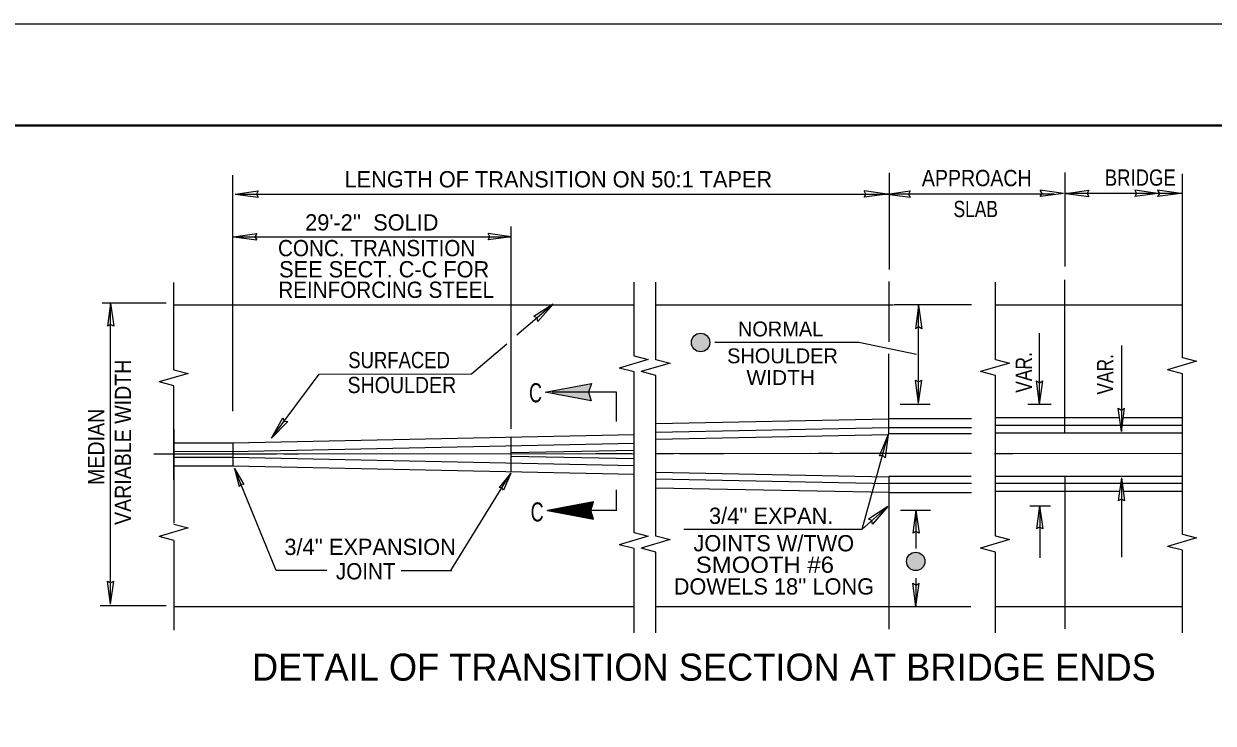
# Model space of a CAD drawing. Extents: x 444 to 815, y -532 to -224.
# Drawn here: x 635.4 to 723.2, y -354 to -302.4 of the extents above; entities that cross this region are included whole.
import ezdxf

# ---------------------------------------------------------------- set-up
doc = ezdxf.new("R2010")
doc.units = 0
doc.header["$LTSCALE"] = 0.48
for name, color, linetype, lineweight in [('1', 7, 'Continuous', 13), ('10', 7, 'Continuous', 13), ('15', 7, 'Continuous', 25), ('16', 7, 'Continuous', 25)]:
    doc.layers.add(name, color=color, linetype=linetype, lineweight=lineweight)

msp = doc.modelspace()

# ---------------------------------------------------------------- hatches: boundary and pattern name
at = {"layer": '1'}
for points in [[(686.0054, -325.9019, 1), (684.6421, -325.9019, 1)], [(673.8468, -329.5727), (677.2607, -328.925), (677.0473, -329.5627), (677.2571, -330.1972)], [(701.889, -342.0591, 1), (700.5257, -342.0591, 1)]]:
    msp.add_hatch(color=256, dxfattribs=at).paths.add_polyline_path(points)

# ---------------------------------------------------------------- linework, layer by layer
at = {"layer": '1', "lineweight": 40}
msp.add_line((479.4589, -309.8782), (804.4589, -309.8782), dxfattribs=at)
at = {"layer": '1'}
for p, q in [((720.8889, -327.0419), (720.8889, -313.4507)), ((646.4413, -327.9347), (646.4413, -321.4677)), ((680.41, -326.9134), (680.41, -321.4584)), ((682.0309, -327.1717), (682.0309, -321.4584)), ((707.0852, -327.1717), (707.0852, -321.4584)), ((680.41, -335.0057), (680.41, -328.0777)), ((682.0309, -335.2639), (682.0309, -328.3359)), ((707.0852, -335.2639), (707.0852, -328.3359)), ((720.8889, -335.1342), (720.8889, -328.2062)), ((646.4413, -336.027), (646.4413, -329.099)), ((646.4413, -332.2975), (646.4413, -339.2255)), ((680.41, -339.9477), (680.41, -334.2344)), ((682.0309, -340.2059), (682.0309, -334.4927)), ((707.0852, -340.2059), (707.0852, -334.4927)), ((720.8889, -340.0762), (720.8889, -334.3629)), ((666.8889, -342.7397), (671.3249, -335.5512)), ((697.252, -339.6772), (699.1517, -338.0042)), ((646.4413, -340.5127), (646.4413, -347.1282)), ((680.41, -347.3412), (680.41, -341.1119)), ((682.0309, -347.3412), (682.0309, -341.3702)), ((707.0852, -347.3412), (707.0852, -341.3702)), ((720.8889, -347.3412), (720.8889, -341.2404)), ((663.2274, -342.7397), (666.9593, -342.7397))]:
    msp.add_line(p, q, dxfattribs=at)
at = {"layer": '1', "lineweight": 25}
for p, q in [((650.9694, -314.9518), (652.6724, -314.7178)), ((650.9694, -314.9518), (652.6724, -315.1858)), ((699.0961, -314.9502), (697.3931, -314.7162)), ((699.0961, -314.9502), (697.3931, -315.1842)), ((699.0968, -314.9518), (700.7998, -314.7178)), ((699.0968, -314.9518), (700.7998, -315.1858)), ((712.1045, -314.8987), (710.4015, -314.6647)), ((712.1045, -314.8987), (710.4015, -315.1327)), ((712.2822, -314.9004), (713.9852, -314.6664)), ((712.2822, -314.9004), (713.9852, -315.1344)), ((719.0792, -314.9004), (717.3762, -314.6664)), ((719.0792, -314.9004), (717.3762, -315.1344)), ((720.7677, -314.9004), (719.0647, -314.6664)), ((720.7677, -314.9004), (719.0647, -315.1344)), ((650.8494, -318.0953), (652.5524, -317.8613)), ((671.3401, -318.0937), (669.6371, -317.8597)), ((650.8494, -318.0953), (652.5524, -318.3293)), ((671.3401, -318.0937), (669.6371, -318.3277)), ((641.765, -322.9943), (641.531, -324.6973)), ((641.765, -322.9943), (641.999, -324.6973)), ((674.4493, -323.0605), (673.0034, -323.9901)), ((674.4493, -323.0605), (673.3077, -324.3456)), ((701.4131, -323.183), (701.1791, -324.886)), ((701.4131, -323.183), (701.6471, -324.886)), ((680.41, -328.0777), (679.311, -327.7957)), ((682.0309, -328.3359), (680.9319, -328.0539)), ((707.0852, -328.3359), (705.9862, -328.0539)), ((720.8889, -328.2062), (719.7899, -327.9242)), ((646.4413, -329.099), (645.3423, -328.817)), ((701.4148, -330.3842), (701.1808, -328.6812)), ((701.4148, -330.3842), (701.6488, -328.6812)), ((710.3491, -330.4442), (710.1151, -328.7412)), ((710.3491, -330.4442), (710.5831, -328.7412)), ((716.3936, -332.4592), (716.1596, -330.7562)), ((716.3936, -332.4592), (716.6276, -330.7562)), ((653.6451, -332.957), (654.4753, -331.4517)), ((653.6451, -332.957), (654.8506, -331.7315)), ((699.1738, -332.7028), (698.4963, -334.2827)), ((699.1738, -332.7028), (698.9475, -334.4069)), ((650.9047, -335.1994), (651.5956, -336.3885)), ((650.9047, -335.1994), (651.2493, -336.5307)), ((650.9047, -335.1994), (651.5956, -336.3885)), ((650.9047, -335.1994), (651.2493, -336.5307)), ((671.3243, -335.5512), (670.4494, -336.6122)), ((671.3243, -335.5512), (670.7681, -336.8088)), ((716.3919, -335.8893), (716.1579, -337.5923)), ((716.3919, -335.8893), (716.6259, -337.5923)), ((699.1508, -338.0037), (697.7182, -338.9537)), ((699.1508, -338.0037), (698.0275, -339.3049)), ((710.356, -337.9641), (710.122, -339.6671)), ((710.356, -337.9641), (710.59, -339.6671)), ((701.225, -338.2813), (700.991, -339.9843)), ((701.225, -338.2813), (701.459, -339.9843)), ((646.4413, -340.5127), (645.3423, -340.2307)), ((680.41, -341.1119), (679.311, -340.8299)), ((682.0309, -341.3702), (680.9319, -341.0882)), ((707.0852, -341.3702), (705.9862, -341.0882)), ((720.8889, -341.2404), (719.7899, -340.9584)), ((641.7667, -345.2168), (641.5327, -343.5138)), ((641.7667, -345.2168), (642.0007, -343.5138)), ((701.2267, -345.3796), (700.9927, -343.6766)), ((701.2267, -345.3796), (701.4607, -343.6766))]:
    msp.add_line(p, q, dxfattribs=at)
for points in [[(464.4589, -522.3782), (464.4589, -302.3782), (809.4589, -302.3782)], [(652.6724, -314.7178), (652.5407, -314.9542), (652.6724, -315.1858)], [(697.3931, -315.1842), (697.5248, -314.9477), (697.3931, -314.7162)], [(700.7998, -314.7178), (700.668, -314.9542), (700.7998, -315.1858)], [(710.4015, -315.1327), (710.5333, -314.8963), (710.4015, -314.6647)], [(713.9852, -314.6664), (713.8534, -314.9028), (713.9852, -315.1344)], [(717.3762, -314.6664), (717.5079, -314.9028), (717.3762, -315.1344)], [(719.0647, -314.6664), (719.1964, -314.9028), (719.0647, -315.1344)], [(652.5524, -317.8613), (652.4207, -318.0977), (652.5524, -318.3293)], [(669.6371, -318.3277), (669.7688, -318.0912), (669.6371, -317.8597)], [(673.3077, -324.3456), (673.2541, -324.0803), (673.0034, -323.9901)], [(641.999, -324.6973), (641.7626, -324.5656), (641.531, -324.6973)], [(701.6471, -324.886), (701.4107, -324.7542), (701.1791, -324.886)], [(680.41, -326.8863), (681.4655, -327.1572), (679.311, -327.7957)], [(682.0309, -327.1446), (683.0864, -327.4154), (680.9319, -328.0539)], [(707.0852, -327.1446), (708.1407, -327.4154), (705.9862, -328.0539)], [(720.8889, -327.0148), (721.9444, -327.2857), (719.7899, -327.9242)], [(646.4413, -327.9077), (647.4968, -328.1785), (645.3423, -328.817)], [(701.1808, -328.6812), (701.4172, -328.813), (701.6488, -328.6812)], [(710.1151, -328.7412), (710.3515, -328.873), (710.5831, -328.7412)], [(716.1596, -330.7562), (716.396, -330.8879), (716.6276, -330.7562)], [(654.4753, -331.4517), (654.5862, -331.6987), (654.8506, -331.7315)], [(698.9475, -334.4069), (698.7545, -334.2172), (698.4963, -334.2827)], [(651.5956, -336.3885), (651.3806, -336.3628), (651.2493, -336.5307)], [(651.5956, -336.3885), (651.3806, -336.3628), (651.2493, -336.5307)], [(670.7681, -336.8088), (670.6624, -336.6198), (670.4494, -336.6122)], [(716.6259, -337.5923), (716.3895, -337.4606), (716.1579, -337.5923)], [(646.4413, -339.3213), (647.4968, -339.5922), (645.3423, -340.2307)], [(698.0275, -339.3049), (697.9701, -339.0404), (697.7182, -338.9537)], [(710.59, -339.6671), (710.3536, -339.5353), (710.122, -339.6671)], [(680.41, -339.9206), (681.4655, -340.1914), (679.311, -340.8299)], [(682.0309, -340.1788), (683.0864, -340.4497), (680.9319, -341.0882)], [(701.459, -339.9843), (701.2226, -339.8526), (700.991, -339.9843)], [(707.0852, -340.1788), (708.1407, -340.4497), (705.9862, -341.0882)], [(720.8889, -340.0491), (721.9444, -340.3199), (719.7899, -340.9584)], [(641.5327, -343.5138), (641.7691, -343.6456), (642.0007, -343.5138)], [(700.9927, -343.6766), (701.2291, -343.8083), (701.4607, -343.6766)]]:
    msp.add_lwpolyline(points, dxfattribs=at)
at = {"layer": '1'}
for points in [[(686.3688, -325.886), (697.0173, -325.886), (701.2548, -326.7552)], [(657.7353, -342.7397), (654.0033, -342.7397), (650.9052, -335.1989)]]:
    msp.add_lwpolyline(points, dxfattribs=at)
msp.add_lwpolyline([(673.8468, -329.5727), (677.2607, -328.925), (677.0473, -329.5627), (677.2571, -330.1972)], close=True, dxfattribs=at)
at = {"layer": '1', "lineweight": 25}
for centre in [(685.3238, -325.9019), (701.2073, -342.0591)]:
    msp.add_circle(centre, 0.6817, dxfattribs=at)
at = {"layer": '10'}
for p, q in [((699.2514, -313.3735), (699.2514, -320.5074)), ((712.2493, -320.2901), (712.2493, -313.3563)), ((650.7977, -330.9667), (650.7977, -313.5449)), ((650.9691, -314.951), (683.2968, -314.951)), ((682.1091, -314.951), (699.0964, -314.951)), ((711.4173, -314.951), (699.0964, -314.951)), ((720.8889, -314.8996), (712.2818, -314.8996)), ((671.3404, -332.2708), (671.3404, -317.3353)), ((650.8491, -318.0945), (671.3404, -318.0945)), ((645.8692, -322.994), (641.1542, -322.994)), ((641.7658, -345.2172), (641.7658, -322.994)), ((674.4502, -323.0609), (671.7596, -325.3637)), ((701.4139, -330.3846), (701.4139, -323.1827)), ((710.3483, -330.4446), (710.3483, -325.2146)), ((716.3928, -326.1149), (716.3928, -332.4595)), ((700.0598, -330.4446), (702.2718, -330.4446)), ((709.4909, -330.4446), (711.2057, -330.4446)), ((644.9675, -334.1227), (680.41, -334.0883)), ((644.9675, -334.1227), (647.591, -334.1203)), ((647.591, -334.1203), (654.0209, -334.1144)), ((654.5524, -334.1141), (655.6327, -334.1129)), ((656.1642, -334.1126), (662.5941, -334.1067)), ((677.5973, -334.0928), (680.2207, -334.0905)), ((681.976, -334.0885), (683.3213, -334.0861)), ((682.0309, -334.0899), (705.3155, -334.0713)), ((683.7782, -334.0885), (687.036, -334.0858)), ((687.0445, -334.0858), (693.4745, -334.0808)), ((694.006, -334.0803), (695.0863, -334.0796)), ((695.6178, -334.0791), (702.0477, -334.0739)), ((702.0391, -334.0739), (705.297, -334.0713)), ((707.0303, -334.0885), (720.8889, -334.0635)), ((707.0303, -334.0885), (708.3755, -334.0861)), ((716.3928, -335.889), (716.3928, -341.7534)), ((709.6367, -337.9637), (711.1457, -337.9637)), ((710.3568, -337.9637), (710.3568, -341.8048)), ((700.0769, -338.281), (702.2889, -338.281)), ((701.2258, -338.281), (701.2258, -341.1069)), ((701.2258, -343.2885), (701.2258, -345.3799)), ((645.8692, -345.3372), (641.0033, -345.3372))]:
    msp.add_line(p, q, dxfattribs=at)
for points in [[(653.6443, -332.9567), (657.1595, -328.2412), (668.4197, -328.2222), (671.0298, -325.9882)], [(684.086, -339.6772), (697.2553, -339.6772), (699.1747, -332.7027)]]:
    msp.add_lwpolyline(points, dxfattribs=at)
at = {"layer": '15'}
for p, q in [((712.1916, -321.2792), (712.1916, -332.5452)), ((699.2109, -321.3907), (699.2109, -325.8462)), ((646.4413, -323.1137), (680.41, -323.1137)), ((682.0309, -323.1141), (699.5595, -323.1141)), ((705.3354, -323.1141), (699.625, -323.1141)), ((720.8889, -323.1396), (707.0816, -323.1396)), ((699.2109, -332.6737), (699.2109, -326.734)), ((682.0309, -331.8856), (699.2109, -331.5421)), ((699.2109, -331.5163), (705.3155, -331.5163)), ((716.2671, -331.4649), (707.0852, -331.4649)), ((720.8889, -331.4649), (716.553, -331.4649)), ((682.0309, -332.5287), (699.2109, -332.1851)), ((682.0309, -333.026), (699.1938, -332.6823)), ((699.1767, -332.1679), (705.3155, -332.1679)), ((699.2282, -332.6309), (705.3155, -332.6309)), ((716.3403, -332.0307), (707.0852, -332.0307)), ((707.0852, -332.5795), (720.8889, -332.5795)), ((720.8889, -332.0307), (716.4533, -332.0307)), ((650.7891, -333.2997), (650.7891, -335.0144)), ((671.3319, -335.4259), (671.3319, -332.8882)), ((671.3319, -334.0285), (680.41, -333.8532)), ((671.3319, -334.2857), (680.41, -334.4609)), ((682.0309, -335.4767), (699.1938, -335.8203)), ((682.0309, -335.9741), (699.2109, -336.3177)), ((699.2109, -335.8203), (699.2109, -347.0525)), ((699.2109, -336.2833), (705.3155, -336.2833)), ((705.2983, -335.8032), (699.2282, -335.8032)), ((720.8889, -335.8032), (707.0852, -335.8032)), ((707.0852, -336.2833), (716.3237, -336.2833)), ((712.2088, -335.8375), (712.2088, -347.0348)), ((716.4633, -336.2833), (720.8889, -336.2833)), ((682.0309, -336.6171), (699.2109, -336.9607)), ((699.1938, -336.9692), (705.3155, -336.9692)), ((707.0852, -336.8835), (716.2373, -336.8835)), ((716.5431, -336.8835), (720.8889, -336.8835)), ((675.3694, -338.5616), (675.3694, -338.0572)), ((675.3944, -338.5662), (675.3944, -338.0524)), ((675.4194, -338.5707), (675.4194, -338.0477)), ((675.4444, -338.5753), (675.4444, -338.0429)), ((677.3003, -338.0427), (675.4453, -338.0427)), ((675.4694, -338.5799), (675.4694, -338.0382)), ((675.4944, -338.5845), (675.4944, -338.0334)), ((675.5194, -338.589), (675.5194, -338.0287)), ((675.5444, -338.5936), (675.5444, -338.0239)), ((675.5694, -338.5982), (675.5694, -338.0192)), ((677.3089, -338.0177), (675.577, -338.0177)), ((675.5944, -338.6027), (675.5944, -338.0144)), ((675.6194, -338.6073), (675.6194, -338.0097)), ((675.6444, -338.6119), (675.6444, -338.005)), ((675.6694, -338.6165), (675.6694, -338.0002)), ((675.6944, -338.6211), (675.6944, -337.9955)), ((677.3175, -337.9927), (675.7088, -337.9927)), ((675.7194, -338.6257), (675.7194, -337.9907)), ((675.7444, -338.6302), (675.7444, -337.986)), ((675.7694, -338.6348), (675.7694, -337.9812)), ((675.7944, -338.6394), (675.7944, -337.9765)), ((675.8194, -338.644), (675.8194, -337.9717)), ((677.3262, -337.9677), (675.8406, -337.9677)), ((675.8444, -338.6486), (675.8444, -337.967)), ((675.8694, -338.6532), (675.8694, -337.9622)), ((675.8944, -338.6577), (675.8944, -337.9575)), ((675.9194, -338.6622), (675.9194, -337.9527)), ((675.9444, -338.6668), (675.9444, -337.948)), ((675.9694, -338.6714), (675.9694, -337.9433)), ((677.3348, -337.9427), (675.9723, -337.9427)), ((675.9944, -338.676), (675.9944, -337.9386)), ((676.0194, -338.6806), (676.0194, -337.9338)), ((676.0444, -338.6852), (676.0444, -337.9291)), ((676.0694, -338.6897), (676.0694, -337.9243)), ((676.0944, -338.6943), (676.0944, -337.9196)), ((677.3434, -337.9177), (676.1041, -337.9177)), ((676.1194, -338.6989), (676.1194, -337.9148)), ((676.1444, -338.7035), (676.1444, -337.9101)), ((676.1694, -338.7081), (676.1694, -337.9053)), ((676.1944, -338.7127), (676.1944, -337.9006)), ((676.2194, -338.7172), (676.2194, -337.8958)), ((677.3521, -337.8927), (676.2358, -337.8927)), ((676.2444, -338.7218), (676.2444, -337.8911)), ((676.2694, -338.7264), (676.2694, -337.8863)), ((676.2944, -338.731), (676.2944, -337.8817)), ((676.3194, -338.7355), (676.3194, -337.8769)), ((676.3444, -338.7401), (676.3444, -337.8722)), ((677.3608, -337.8677), (676.3676, -337.8677)), ((676.3694, -338.7447), (676.3694, -337.8674)), ((676.3944, -338.7492), (676.3944, -337.8627)), ((676.4194, -338.7538), (676.4194, -337.8579)), ((676.4444, -338.7584), (676.4444, -337.8532)), ((676.4694, -338.763), (676.4694, -337.8484)), ((676.4944, -338.7676), (676.4944, -337.8437)), ((677.3693, -337.8427), (676.4993, -337.8427)), ((676.5194, -338.7722), (676.5194, -337.8389)), ((676.5444, -338.7767), (676.5444, -337.8342)), ((676.5694, -338.7813), (676.5694, -337.8294)), ((676.5944, -338.7859), (676.5944, -337.8247)), ((676.6194, -338.7905), (676.6194, -337.82)), ((677.378, -337.8177), (676.6311, -337.8177)), ((676.6444, -338.7951), (676.6444, -337.8152)), ((676.6694, -338.7997), (676.6694, -337.8105)), ((676.6944, -338.8042), (676.6944, -337.8057)), ((676.7194, -338.8087), (676.7194, -337.801)), ((676.7444, -338.8133), (676.7444, -337.7962)), ((677.3867, -337.7927), (676.7628, -337.7927)), ((676.7694, -338.8179), (676.7694, -337.7915)), ((676.7944, -338.8225), (676.7944, -337.7867)), ((676.8194, -338.8271), (676.8194, -337.782)), ((676.8444, -338.8317), (676.8444, -337.7772)), ((676.8694, -338.8362), (676.8694, -337.7725)), ((676.8944, -338.8408), (676.8944, -337.7677)), ((677.3953, -337.7677), (676.8946, -337.7677)), ((676.9194, -338.8454), (676.9194, -337.7631)), ((676.9444, -338.85), (676.9444, -337.7583)), ((676.9694, -338.8546), (676.9694, -337.7536)), ((676.9944, -338.8592), (676.9944, -337.7488)), ((677.0194, -338.8637), (677.0194, -337.7441)), ((677.4039, -337.7427), (677.0263, -337.7427)), ((677.0444, -338.8683), (677.0444, -337.7393)), ((677.0694, -338.8729), (677.0694, -337.7346)), ((677.0944, -338.8775), (677.0944, -337.7298)), ((677.1194, -338.882), (677.1194, -337.7251)), ((677.1444, -338.8866), (677.1444, -337.7203)), ((677.4126, -337.7177), (677.1581, -337.7177)), ((677.1694, -338.8912), (677.1694, -337.7156)), ((677.1944, -338.8957), (677.1944, -337.7108)), ((677.2194, -338.2767), (677.2194, -337.7061)), ((677.2444, -338.2043), (677.2444, -337.7014)), ((677.2694, -338.132), (677.2694, -337.6967)), ((677.4212, -337.6927), (677.2899, -337.6927)), ((677.2944, -338.0597), (677.2944, -337.6919)), ((677.3194, -337.9873), (677.3194, -337.6872)), ((677.3444, -337.915), (677.3444, -337.6824)), ((677.3694, -337.8426), (677.3694, -337.6777)), ((677.3944, -337.7702), (677.3944, -337.6729)), ((677.4194, -337.6979), (677.4194, -337.6682)), ((677.4298, -337.6677), (677.4217, -337.6677)), ((674.0194, -338.3143), (674.0194, -338.3133)), ((677.2216, -338.3177), (674.038, -338.3177)), ((674.0444, -338.3189), (674.0444, -338.3086)), ((674.0694, -338.3235), (674.0694, -338.3038)), ((674.0944, -338.3281), (674.0944, -338.2991)), ((674.1194, -338.3327), (674.1194, -338.2943)), ((677.2138, -338.2927), (674.1277, -338.2927)), ((674.1444, -338.3372), (674.1444, -338.2896)), ((674.1694, -338.3418), (674.1694, -338.2848)), ((677.2298, -338.3427), (674.1745, -338.3427)), ((674.1944, -338.3464), (674.1944, -338.2801)), ((674.2194, -338.351), (674.2194, -338.2753)), ((674.2444, -338.3556), (674.2444, -338.2706)), ((677.2225, -338.2677), (674.2594, -338.2677)), ((674.2694, -338.3602), (674.2694, -338.2658)), ((674.2944, -338.3647), (674.2944, -338.2611)), ((677.2381, -338.3677), (674.311, -338.3677)), ((674.3194, -338.3692), (674.3194, -338.2563)), ((674.3444, -338.3738), (674.3444, -338.2517)), ((674.3694, -338.3784), (674.3694, -338.2469)), ((677.2312, -338.2427), (674.3913, -338.2427)), ((674.3944, -338.383), (674.3944, -338.2422)), ((674.4194, -338.3876), (674.4194, -338.2374)), ((674.4444, -338.3922), (674.4444, -338.2327)), ((677.2464, -338.3927), (674.4475, -338.3927)), ((674.4694, -338.3967), (674.4694, -338.2279)), ((674.4944, -338.4013), (674.4944, -338.2232)), ((674.5194, -338.4059), (674.5194, -338.2184)), ((677.2398, -338.2177), (674.523, -338.2177)), ((674.5444, -338.4105), (674.5444, -338.2137)), ((674.5694, -338.4151), (674.5694, -338.2089)), ((677.2547, -338.4177), (674.5841, -338.4177)), ((674.5944, -338.4197), (674.5944, -338.2042)), ((674.6194, -338.4242), (674.6194, -338.1994)), ((674.6444, -338.4288), (674.6444, -338.1947)), ((677.2484, -338.1927), (674.6548, -338.1927)), ((674.6694, -338.4334), (674.6694, -338.19)), ((674.6944, -338.438), (674.6944, -338.1852)), ((674.7194, -338.4425), (674.7194, -338.1805)), ((677.2629, -338.4427), (674.7206, -338.4427)), ((674.7444, -338.4471), (674.7444, -338.1757)), ((674.7694, -338.4517), (674.7694, -338.171)), ((677.2571, -338.1677), (674.7865, -338.1677)), ((674.7944, -338.4562), (674.7944, -338.1662)), ((674.8194, -338.4608), (674.8194, -338.1615)), ((674.8444, -338.4654), (674.8444, -338.1567)), ((677.2712, -338.4677), (674.8571, -338.4677)), ((674.8694, -338.47), (674.8694, -338.152)), ((674.8944, -338.4746), (674.8944, -338.1472)), ((677.2657, -338.1427), (674.9183, -338.1427)), ((674.9194, -338.4792), (674.9194, -338.1425)), ((674.9444, -338.4837), (674.9444, -338.1377)), ((674.9694, -338.4883), (674.9694, -338.133)), ((677.2794, -338.4927), (674.9936, -338.4927)), ((674.9944, -338.4929), (674.9944, -338.1283)), ((675.0194, -338.4975), (675.0194, -338.1236)), ((675.0444, -338.5021), (675.0444, -338.1188)), ((677.2743, -338.1177), (675.05, -338.1177)), ((675.0694, -338.5067), (675.0694, -338.1141)), ((675.0944, -338.5112), (675.0944, -338.1093)), ((675.1194, -338.5157), (675.1194, -338.1046)), ((677.2878, -338.5177), (675.1302, -338.5177)), ((675.1444, -338.5203), (675.1444, -338.0998)), ((675.1694, -338.5249), (675.1694, -338.0951)), ((677.283, -338.0927), (675.1818, -338.0927)), ((675.1944, -338.5295), (675.1944, -338.0903)), ((675.2194, -338.5341), (675.2194, -338.0856)), ((675.2444, -338.5387), (675.2444, -338.0808)), ((677.296, -338.5427), (675.2667, -338.5427)), ((675.2694, -338.5432), (675.2694, -338.0761)), ((675.2944, -338.5478), (675.2944, -338.0713)), ((677.2916, -338.0677), (675.3135, -338.0677)), ((675.3194, -338.5524), (675.3194, -338.0667)), ((675.3444, -338.557), (675.3444, -338.0619)), ((677.3043, -338.5677), (675.4032, -338.5677)), ((677.3125, -338.5927), (675.5397, -338.5927)), ((677.3208, -338.6177), (675.6762, -338.6177)), ((677.3291, -338.6427), (675.8128, -338.6427)), ((677.3373, -338.6677), (675.9493, -338.6677)), ((677.3456, -338.6927), (676.0858, -338.6927)), ((677.3539, -338.7177), (676.2223, -338.7177)), ((677.3622, -338.7427), (676.3588, -338.7427)), ((677.3704, -338.7677), (676.4953, -338.7677)), ((677.3787, -338.7927), (676.6318, -338.7927)), ((677.3869, -338.8177), (676.7683, -338.8177)), ((677.3953, -338.8427), (676.9048, -338.8427)), ((677.4035, -338.8677), (677.0414, -338.8677)), ((677.4118, -338.8927), (677.1779, -338.8927)), ((677.2194, -338.9003), (677.2194, -338.3112)), ((677.2444, -338.9049), (677.2444, -338.3868)), ((677.2694, -338.9095), (677.2694, -338.4624)), ((677.2944, -338.9141), (677.2944, -338.538)), ((677.42, -338.9177), (677.3144, -338.9177)), ((677.3194, -338.9187), (677.3194, -338.6136)), ((677.3444, -338.9232), (677.3444, -338.6892)), ((677.3694, -338.9278), (677.3694, -338.7647)), ((677.3944, -338.9324), (677.3944, -338.8403)), ((677.4194, -338.937), (677.4194, -338.9159)), ((680.41, -345.4144), (646.5182, -345.4144)), ((705.264, -345.4144), (682.0309, -345.4144)), ((720.8889, -345.4058), (707.0852, -345.4058))]:
    msp.add_line(p, q, dxfattribs=at)
for points in [[(646.4413, -333.2997), (650.7891, -333.2997), (680.41, -332.6947)], [(646.4413, -333.9265), (650.7548, -333.9427), (680.41, -333.3387)], [(646.4413, -334.3714), (650.7891, -334.3714), (680.41, -334.9927)], [(646.4413, -335.0144), (650.7891, -335.0144), (680.41, -335.6185)]]:
    msp.add_lwpolyline(points, dxfattribs=at)
msp.add_lwpolyline([(677.4304, -337.6661), (674.0166, -338.3138), (677.4268, -338.9383), (677.2136, -338.2936)], close=True, dxfattribs=at)
at = {"layer": '16'}
for p, q in [((679.123, -338.3324), (679.123, -336.7769)), ((679.1442, -338.3112), (674.547, -338.3112))]:
    msp.add_line(p, q, dxfattribs=at)
msp.add_lwpolyline([(679.123, -331.7264), (679.123, -329.5702), (674.3773, -329.5702)], dxfattribs=at)

# ---------------------------------------------------------------- texts
at = {"layer": '15'}
for s, height, p in [('LENGTH OF TRANSITION ON 50:1 TAPER', 1.2, (659.0424, -314.4549)), ("29'-2''  SOLID", 1.2, (656.1318, -317.6382)), ('SEE SECT. C-C FOR', 1.2, (654.2084, -321.097)), ('NORMAL', 1.1, (688.0841, -325.4527)), ('SHOULDER', 1.1, (687.2848, -327.4368)), ("3/4'' EXPAN.", 1.2, (685.9481, -339.2916)), ("3/4'' EXPANSION", 1.2, (654.5998, -341.584)), ('JOINTS W/TWO', 1.2, (684.8008, -341.3164)), ("DOWELS 18'' LONG", 1.2, (683.3413, -344.5043))]:
    msp.add_text(s, height=height, dxfattribs=at).set_placement(p)
for s, height, width, p in [('APPROACH', 1.2, 0.9, (701.6589, -314.363)), ('BRIDGE', 1.2, 0.85, (715.1689, -314.3267)), ('SLAB', 1.2, 0.8, (703.9951, -316.6479)), ('CONC. TRANSITION', 1.2, 0.95, (654.1266, -319.5332)), ('REINFORCING STEEL', 1.2, 0.95, (654.1462, -322.6091)), ('SURFACED', 1.2, 0.85, (659.3148, -327.7968)), ('WIDTH', 1.1, 1.05, (688.7094, -329.0431)), ('SHOULDER', 1.2, 0.9, (659.2598, -329.6366)), ('C', 1.408, 0.7, (672.6622, -330.3162)), ('C', 1.408, 0.7, (672.7821, -339.1126)), ('JOINT', 1.2, 0.95, (658.4, -343.3877)), ('SMOOTH #6', 1.2, 1.1, (684.9718, -342.9035))]:
    msp.add_text(s, height=height, dxfattribs=dict(at, width=width)).set_placement(p)
for s, rotation, width, p in [('VARIABLE WIDTH', 90, 0.9, (643.2798, -339.3675)), ('VAR.', 89.829, 0.8, (709.7795, -329.6157)), ('VAR.', 89.829, 0.8, (715.7798, -329.7526)), ('MEDIAN', 90, 0.9, (641.2943, -336.4127))]:
    msp.add_text(s, height=1.2, rotation=rotation, dxfattribs=dict(at, width=width)).set_placement(p)
at = {"layer": '16'}
msp.add_text('DETAIL OF TRANSITION SECTION AT BRIDGE ENDS', height=2, dxfattribs=at).set_placement((652.2092, -350.8618))

doc.saveas('drawing.dxf')
